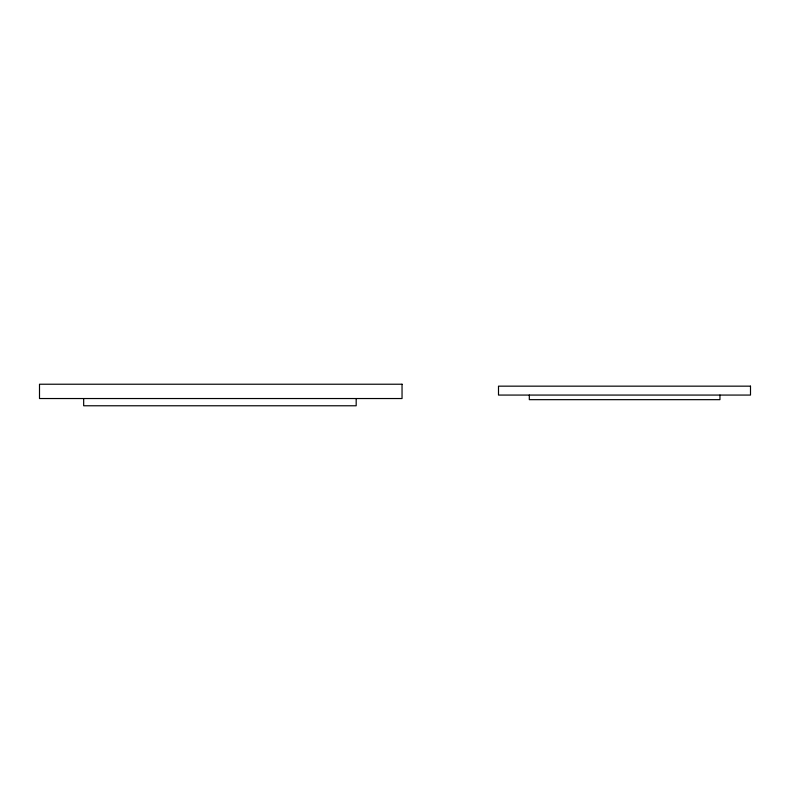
<?xml version="1.0" encoding="UTF-8"?>
<svg xmlns="http://www.w3.org/2000/svg" width="790" height="790" viewBox="0 0 790 790"><rect width="100%" height="100%" fill="white"/><g stroke="black" fill="none" stroke-linecap="round" stroke-linejoin="round"><path stroke-width="1.19" d="M719.957 395.069L719.957 399.661L529.31 399.661L529.31 395.069M356.181 398.535L356.181 405.774L83.671 405.774L83.671 398.535M402.041 384.226L39.5 384.226L39.5 398.535L402.041 398.535L402.041 384.226M750.5 386.162L498.5 386.162L498.5 395.069L750.5 395.069L750.5 386.162"/></g></svg>
